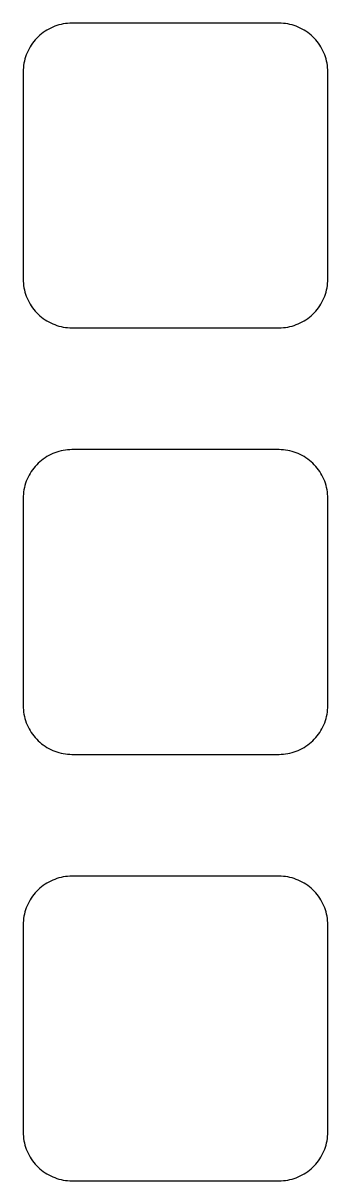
# Model space of a CAD drawing. Extents: x 0 to 320, y 0 to 1157.
# Drawn here: x 212.73 to 222.74, y 725.27 to 763.27 of the extents above; entities that cross this region are included whole.
import ezdxf

# ---------------------------------------------------------------- set-up
doc = ezdxf.new("R2010")
doc.units = 0
doc.layers.add('-15N-THT. THIẾT BỊ ĐÓNG MỞ', color=40, linetype='CONTINUOUS')

# ---------------------------------------------------------------- blocks, each defined once
blk = doc.blocks.new('06 - N - SC VSD ATV630C11~C16N4')
at = {"layer": '-15N-THT. THIẾT BỊ ĐÓNG MỞ'}
for p, q in [((53.82, 184.692), (53.752, 184.668)), ((53.889, 184.713), (53.82, 184.692)), ((53.959, 184.731), (53.889, 184.713)), ((54.029, 184.745), (53.959, 184.731)), ((54.1, 184.757), (54.029, 184.745)), ((54.171, 184.765), (54.1, 184.757)), ((54.243, 184.77), (54.171, 184.765)), ((54.315, 184.772), (54.243, 184.77)), ((61.115, 184.772), (54.315, 184.772)), ((54.315, 184.772), (54.315, 184.772)), ((61.115, 184.772), (61.115, 184.772)), ((61.187, 184.77), (61.115, 184.772)), ((61.258, 184.765), (61.187, 184.77)), ((61.33, 184.757), (61.258, 184.765)), ((61.401, 184.745), (61.33, 184.757)), ((61.471, 184.731), (61.401, 184.745)), ((61.541, 184.713), (61.471, 184.731)), ((61.61, 184.692), (61.541, 184.713)), ((61.678, 184.668), (61.61, 184.692)), ((53.21, 184.327), (53.159, 184.277)), ((53.263, 184.376), (53.21, 184.327)), ((53.318, 184.421), (53.263, 184.376)), ((53.375, 184.465), (53.318, 184.421)), ((53.433, 184.506), (53.375, 184.465)), ((53.494, 184.544), (53.433, 184.506)), ((53.556, 184.579), (53.494, 184.544)), ((53.62, 184.612), (53.556, 184.579)), ((53.686, 184.641), (53.62, 184.612)), ((53.752, 184.668), (53.686, 184.641)), ((61.744, 184.641), (61.678, 184.668)), ((61.81, 184.612), (61.744, 184.641)), ((61.874, 184.579), (61.81, 184.612)), ((61.936, 184.544), (61.874, 184.579)), ((61.997, 184.505), (61.936, 184.544)), ((62.056, 184.465), (61.997, 184.505)), ((62.112, 184.421), (62.056, 184.465)), ((62.167, 184.375), (62.112, 184.421)), ((62.22, 184.327), (62.167, 184.375)), ((62.271, 184.277), (62.22, 184.327)), ((52.908, 183.93), (52.875, 183.866)), ((52.943, 183.993), (52.908, 183.93)), ((52.981, 184.053), (52.943, 183.993)), ((53.022, 184.112), (52.981, 184.053)), ((53.065, 184.169), (53.022, 184.112)), ((53.111, 184.224), (53.065, 184.169)), ((53.159, 184.277), (53.111, 184.224)), ((62.319, 184.224), (62.271, 184.277)), ((62.365, 184.169), (62.319, 184.224)), ((62.408, 184.112), (62.365, 184.169)), ((62.449, 184.053), (62.408, 184.112)), ((62.487, 183.993), (62.449, 184.053)), ((62.522, 183.93), (62.487, 183.993)), ((62.555, 183.866), (62.522, 183.93)), ((52.774, 183.598), (52.756, 183.528)), ((52.795, 183.667), (52.774, 183.598)), ((52.818, 183.734), (52.795, 183.667)), ((52.845, 183.801), (52.818, 183.734)), ((52.875, 183.866), (52.845, 183.801)), ((62.585, 183.801), (62.555, 183.866)), ((62.612, 183.734), (62.585, 183.801)), ((62.636, 183.667), (62.612, 183.734)), ((62.656, 183.598), (62.636, 183.667)), ((62.674, 183.528), (62.656, 183.598)), ((52.717, 183.243), (52.715, 183.172)), ((52.715, 183.172), (52.715, 183.172)), ((52.715, 183.172), (52.715, 176.372)), ((52.722, 183.315), (52.717, 183.243)), ((52.73, 183.387), (52.722, 183.315)), ((52.741, 183.458), (52.73, 183.387)), ((52.756, 183.528), (52.741, 183.458)), ((62.689, 183.458), (62.674, 183.528)), ((62.7, 183.387), (62.689, 183.458)), ((62.708, 183.315), (62.7, 183.387)), ((62.713, 183.243), (62.708, 183.315)), ((62.715, 183.172), (62.713, 183.243)), ((62.715, 183.172), (62.715, 183.172)), ((62.715, 176.372), (62.715, 183.172)), ((52.715, 176.372), (52.717, 176.3)), ((52.715, 176.372), (52.715, 176.372)), ((62.713, 176.3), (62.715, 176.372)), ((62.715, 176.372), (62.715, 176.372)), ((52.717, 176.3), (52.722, 176.228)), ((52.722, 176.228), (52.73, 176.157)), ((52.73, 176.157), (52.741, 176.086)), ((52.741, 176.086), (52.756, 176.016)), ((52.756, 176.016), (52.774, 175.946)), ((52.774, 175.946), (52.795, 175.877)), ((62.635, 175.877), (62.656, 175.945)), ((62.656, 175.945), (62.674, 176.015)), ((62.674, 176.015), (62.689, 176.086)), ((62.689, 176.086), (62.7, 176.157)), ((62.7, 176.157), (62.708, 176.228)), ((62.708, 176.228), (62.713, 176.3)), ((52.795, 175.877), (52.819, 175.81)), ((52.819, 175.81), (52.846, 175.743)), ((52.846, 175.743), (52.875, 175.678)), ((52.875, 175.678), (52.908, 175.613)), ((52.908, 175.613), (52.943, 175.551)), ((62.487, 175.551), (62.522, 175.613)), ((62.522, 175.613), (62.555, 175.677)), ((62.555, 175.677), (62.585, 175.742)), ((62.585, 175.742), (62.611, 175.809)), ((62.611, 175.809), (62.635, 175.877)), ((52.943, 175.551), (52.981, 175.49)), ((52.981, 175.49), (53.022, 175.431)), ((53.022, 175.431), (53.065, 175.374)), ((53.065, 175.374), (53.111, 175.319)), ((53.111, 175.319), (53.159, 175.266)), ((53.159, 175.266), (53.209, 175.215)), ((53.209, 175.215), (53.262, 175.167)), ((62.167, 175.168), (62.22, 175.216)), ((62.22, 175.216), (62.271, 175.266)), ((62.271, 175.266), (62.319, 175.319)), ((62.319, 175.319), (62.365, 175.374)), ((62.365, 175.374), (62.408, 175.431)), ((62.408, 175.431), (62.449, 175.49)), ((62.449, 175.49), (62.487, 175.551)), ((53.262, 175.167), (53.317, 175.121)), ((53.317, 175.121), (53.374, 175.078)), ((53.374, 175.078), (53.433, 175.038)), ((53.433, 175.038), (53.494, 175)), ((53.494, 175), (53.557, 174.965)), ((53.557, 174.965), (53.621, 174.932)), ((53.621, 174.932), (53.686, 174.902)), ((53.686, 174.902), (53.753, 174.876)), ((53.753, 174.876), (53.82, 174.852)), ((53.82, 174.852), (53.889, 174.831)), ((53.889, 174.831), (53.959, 174.813)), ((53.959, 174.813), (54.029, 174.798)), ((61.401, 174.798), (61.471, 174.812)), ((61.471, 174.812), (61.541, 174.83)), ((61.541, 174.83), (61.61, 174.851)), ((61.61, 174.851), (61.678, 174.875)), ((61.678, 174.875), (61.744, 174.902)), ((61.744, 174.902), (61.81, 174.932)), ((61.81, 174.932), (61.874, 174.964)), ((61.874, 174.964), (61.936, 175)), ((61.936, 175), (61.997, 175.038)), ((61.997, 175.038), (62.055, 175.078)), ((62.055, 175.078), (62.112, 175.122)), ((62.112, 175.122), (62.167, 175.168)), ((54.029, 174.798), (54.1, 174.787)), ((54.1, 174.787), (54.172, 174.778)), ((54.172, 174.778), (54.243, 174.773)), ((54.243, 174.773), (54.315, 174.771)), ((54.315, 174.771), (61.115, 174.771)), ((54.315, 174.771), (54.315, 174.771)), ((61.115, 174.771), (61.187, 174.773)), ((61.115, 174.771), (61.115, 174.771)), ((61.187, 174.773), (61.258, 174.778)), ((61.258, 174.778), (61.33, 174.786)), ((61.33, 174.786), (61.401, 174.798)), ((53.686, 170.641), (53.62, 170.612)), ((53.752, 170.668), (53.686, 170.641)), ((53.82, 170.692), (53.752, 170.668)), ((53.889, 170.713), (53.82, 170.692)), ((53.959, 170.731), (53.889, 170.713)), ((54.029, 170.745), (53.959, 170.731)), ((54.1, 170.757), (54.029, 170.745)), ((54.171, 170.765), (54.1, 170.757)), ((54.243, 170.77), (54.171, 170.765)), ((54.315, 170.772), (54.243, 170.77)), ((61.115, 170.772), (54.315, 170.772)), ((54.315, 170.772), (54.315, 170.772)), ((61.115, 170.772), (61.115, 170.772)), ((61.187, 170.77), (61.115, 170.772)), ((61.258, 170.765), (61.187, 170.77)), ((61.33, 170.757), (61.258, 170.765)), ((61.401, 170.745), (61.33, 170.757)), ((61.471, 170.731), (61.401, 170.745)), ((61.541, 170.713), (61.471, 170.731)), ((61.61, 170.692), (61.541, 170.713)), ((61.678, 170.668), (61.61, 170.692)), ((61.744, 170.641), (61.678, 170.668)), ((61.81, 170.612), (61.744, 170.641)), ((53.159, 170.277), (53.111, 170.224)), ((53.21, 170.327), (53.159, 170.277)), ((53.263, 170.376), (53.21, 170.327)), ((53.318, 170.421), (53.263, 170.376)), ((53.375, 170.465), (53.318, 170.421)), ((53.433, 170.506), (53.375, 170.465)), ((53.494, 170.544), (53.433, 170.506)), ((53.556, 170.579), (53.494, 170.544)), ((53.62, 170.612), (53.556, 170.579)), ((61.874, 170.579), (61.81, 170.612)), ((61.936, 170.544), (61.874, 170.579)), ((61.997, 170.505), (61.936, 170.544)), ((62.056, 170.465), (61.997, 170.505)), ((62.112, 170.421), (62.056, 170.465)), ((62.167, 170.375), (62.112, 170.421)), ((62.22, 170.327), (62.167, 170.375)), ((62.271, 170.277), (62.22, 170.327)), ((62.319, 170.224), (62.271, 170.277)), ((52.875, 169.866), (52.845, 169.801)), ((52.908, 169.93), (52.875, 169.866)), ((52.943, 169.993), (52.908, 169.93)), ((52.981, 170.053), (52.943, 169.993)), ((53.022, 170.112), (52.981, 170.053)), ((53.065, 170.169), (53.022, 170.112)), ((53.111, 170.224), (53.065, 170.169)), ((62.365, 170.169), (62.319, 170.224)), ((62.408, 170.112), (62.365, 170.169)), ((62.449, 170.053), (62.408, 170.112)), ((62.487, 169.993), (62.449, 170.053)), ((62.522, 169.93), (62.487, 169.993)), ((62.555, 169.866), (62.522, 169.93)), ((62.585, 169.801), (62.555, 169.866)), ((52.756, 169.528), (52.741, 169.458)), ((52.774, 169.598), (52.756, 169.528)), ((52.795, 169.667), (52.774, 169.598)), ((52.818, 169.734), (52.795, 169.667)), ((52.845, 169.801), (52.818, 169.734)), ((62.612, 169.734), (62.585, 169.801)), ((62.636, 169.667), (62.612, 169.734)), ((62.656, 169.598), (62.636, 169.667)), ((62.674, 169.528), (62.656, 169.598)), ((62.689, 169.458), (62.674, 169.528)), ((52.717, 169.243), (52.715, 169.172)), ((52.715, 169.172), (52.715, 169.172)), ((52.715, 169.172), (52.715, 162.372)), ((52.722, 169.315), (52.717, 169.243)), ((52.73, 169.387), (52.722, 169.315)), ((52.741, 169.458), (52.73, 169.387)), ((62.7, 169.387), (62.689, 169.458)), ((62.708, 169.315), (62.7, 169.387)), ((62.713, 169.243), (62.708, 169.315)), ((62.715, 169.172), (62.713, 169.243)), ((62.715, 169.172), (62.715, 169.172)), ((62.715, 162.372), (62.715, 169.172)), ((52.715, 162.372), (52.717, 162.3)), ((52.715, 162.372), (52.715, 162.372)), ((52.717, 162.3), (52.722, 162.228)), ((62.708, 162.228), (62.713, 162.3)), ((62.713, 162.3), (62.715, 162.372)), ((62.715, 162.372), (62.715, 162.372)), ((52.722, 162.228), (52.73, 162.157)), ((52.73, 162.157), (52.741, 162.086)), ((52.741, 162.086), (52.756, 162.016)), ((52.756, 162.016), (52.774, 161.946)), ((52.774, 161.946), (52.795, 161.877)), ((62.635, 161.877), (62.656, 161.945)), ((62.656, 161.945), (62.674, 162.015)), ((62.674, 162.015), (62.689, 162.086)), ((62.689, 162.086), (62.7, 162.157)), ((62.7, 162.157), (62.708, 162.228)), ((52.795, 161.877), (52.819, 161.81)), ((52.819, 161.81), (52.846, 161.743)), ((52.846, 161.743), (52.875, 161.678)), ((52.875, 161.678), (52.908, 161.613)), ((52.908, 161.613), (52.943, 161.551)), ((52.943, 161.551), (52.981, 161.49)), ((62.449, 161.49), (62.487, 161.551)), ((62.487, 161.551), (62.522, 161.613)), ((62.522, 161.613), (62.555, 161.677)), ((62.555, 161.677), (62.585, 161.742)), ((62.585, 161.742), (62.611, 161.809)), ((62.611, 161.809), (62.635, 161.877)), ((52.981, 161.49), (53.022, 161.431)), ((53.022, 161.431), (53.065, 161.374)), ((53.065, 161.374), (53.111, 161.319)), ((53.111, 161.319), (53.159, 161.266)), ((53.159, 161.266), (53.209, 161.215)), ((53.209, 161.215), (53.262, 161.167)), ((53.262, 161.167), (53.317, 161.121)), ((53.317, 161.121), (53.374, 161.078)), ((62.055, 161.078), (62.112, 161.122)), ((62.112, 161.122), (62.167, 161.168)), ((62.167, 161.168), (62.22, 161.216)), ((62.22, 161.216), (62.271, 161.266)), ((62.271, 161.266), (62.319, 161.319)), ((62.319, 161.319), (62.365, 161.374)), ((62.365, 161.374), (62.408, 161.431)), ((62.408, 161.431), (62.449, 161.49)), ((53.374, 161.078), (53.433, 161.038)), ((53.433, 161.038), (53.494, 161)), ((53.494, 161), (53.557, 160.965)), ((53.557, 160.965), (53.621, 160.932)), ((53.621, 160.932), (53.686, 160.902)), ((53.686, 160.902), (53.753, 160.876)), ((53.753, 160.876), (53.82, 160.852)), ((53.82, 160.852), (53.889, 160.831)), ((53.889, 160.831), (53.959, 160.813)), ((53.959, 160.813), (54.029, 160.798)), ((54.029, 160.798), (54.1, 160.787)), ((54.1, 160.787), (54.172, 160.778)), ((54.172, 160.778), (54.243, 160.773)), ((54.243, 160.773), (54.315, 160.771)), ((54.315, 160.771), (61.115, 160.771)), ((54.315, 160.771), (54.315, 160.771)), ((61.115, 160.771), (61.187, 160.773)), ((61.115, 160.771), (61.115, 160.771)), ((61.187, 160.773), (61.258, 160.778)), ((61.258, 160.778), (61.33, 160.786)), ((61.33, 160.786), (61.401, 160.798)), ((61.401, 160.798), (61.471, 160.812)), ((61.471, 160.812), (61.541, 160.83)), ((61.541, 160.83), (61.61, 160.851)), ((61.61, 160.851), (61.678, 160.875)), ((61.678, 160.875), (61.744, 160.902)), ((61.744, 160.902), (61.81, 160.932)), ((61.81, 160.932), (61.874, 160.964)), ((61.874, 160.964), (61.936, 161)), ((61.936, 161), (61.997, 161.038)), ((61.997, 161.038), (62.055, 161.078)), ((53.556, 156.579), (53.494, 156.544)), ((53.62, 156.612), (53.556, 156.579)), ((53.686, 156.641), (53.62, 156.612)), ((53.752, 156.668), (53.686, 156.641)), ((53.82, 156.692), (53.752, 156.668)), ((53.889, 156.713), (53.82, 156.692)), ((53.959, 156.731), (53.889, 156.713)), ((54.029, 156.745), (53.959, 156.731)), ((54.1, 156.757), (54.029, 156.745)), ((54.171, 156.765), (54.1, 156.757)), ((54.243, 156.77), (54.171, 156.765)), ((54.315, 156.772), (54.243, 156.77)), ((61.115, 156.772), (54.315, 156.772)), ((54.315, 156.772), (54.315, 156.772)), ((61.115, 156.772), (61.115, 156.772)), ((61.187, 156.77), (61.115, 156.772)), ((61.258, 156.765), (61.187, 156.77)), ((61.33, 156.757), (61.258, 156.765)), ((61.401, 156.745), (61.33, 156.757)), ((61.471, 156.731), (61.401, 156.745)), ((61.541, 156.713), (61.471, 156.731)), ((61.61, 156.692), (61.541, 156.713)), ((61.678, 156.668), (61.61, 156.692)), ((61.744, 156.641), (61.678, 156.668)), ((61.81, 156.612), (61.744, 156.641)), ((61.874, 156.579), (61.81, 156.612)), ((61.936, 156.544), (61.874, 156.579)), ((53.111, 156.224), (53.065, 156.169)), ((53.159, 156.277), (53.111, 156.224)), ((53.21, 156.327), (53.159, 156.277)), ((53.263, 156.376), (53.21, 156.327)), ((53.318, 156.421), (53.263, 156.376)), ((53.375, 156.465), (53.318, 156.421)), ((53.433, 156.506), (53.375, 156.465)), ((53.494, 156.544), (53.433, 156.506)), ((61.997, 156.505), (61.936, 156.544)), ((62.056, 156.465), (61.997, 156.505)), ((62.112, 156.421), (62.056, 156.465)), ((62.167, 156.375), (62.112, 156.421)), ((62.22, 156.327), (62.167, 156.375)), ((62.271, 156.277), (62.22, 156.327)), ((62.319, 156.224), (62.271, 156.277)), ((62.365, 156.169), (62.319, 156.224)), ((52.875, 155.866), (52.845, 155.801)), ((52.908, 155.93), (52.875, 155.866)), ((52.943, 155.993), (52.908, 155.93)), ((52.981, 156.053), (52.943, 155.993)), ((53.022, 156.112), (52.981, 156.053)), ((53.065, 156.169), (53.022, 156.112)), ((62.408, 156.112), (62.365, 156.169)), ((62.449, 156.053), (62.408, 156.112)), ((62.487, 155.993), (62.449, 156.053)), ((62.522, 155.93), (62.487, 155.993)), ((62.555, 155.866), (62.522, 155.93)), ((62.585, 155.801), (62.555, 155.866)), ((52.741, 155.458), (52.73, 155.387)), ((52.756, 155.528), (52.741, 155.458)), ((52.774, 155.598), (52.756, 155.528)), ((52.795, 155.667), (52.774, 155.598)), ((52.818, 155.734), (52.795, 155.667)), ((52.845, 155.801), (52.818, 155.734)), ((62.612, 155.734), (62.585, 155.801)), ((62.636, 155.667), (62.612, 155.734)), ((62.656, 155.598), (62.636, 155.667)), ((62.674, 155.528), (62.656, 155.598)), ((62.689, 155.458), (62.674, 155.528)), ((62.7, 155.387), (62.689, 155.458)), ((52.717, 155.243), (52.715, 155.172)), ((52.715, 155.172), (52.715, 155.172)), ((52.715, 155.172), (52.715, 148.372)), ((52.722, 155.315), (52.717, 155.243)), ((52.73, 155.387), (52.722, 155.315)), ((62.708, 155.315), (62.7, 155.387)), ((62.713, 155.243), (62.708, 155.315)), ((62.715, 155.172), (62.713, 155.243)), ((62.715, 155.172), (62.715, 155.172)), ((62.715, 148.372), (62.715, 155.172)), ((52.715, 148.372), (52.717, 148.3)), ((52.715, 148.372), (52.715, 148.372)), ((52.717, 148.3), (52.722, 148.228)), ((52.722, 148.228), (52.73, 148.157)), ((62.7, 148.157), (62.708, 148.228)), ((62.708, 148.228), (62.713, 148.3)), ((62.713, 148.3), (62.715, 148.372)), ((62.715, 148.372), (62.715, 148.372)), ((52.73, 148.157), (52.741, 148.086)), ((52.741, 148.086), (52.756, 148.016)), ((52.756, 148.016), (52.774, 147.946)), ((52.774, 147.946), (52.795, 147.877)), ((52.795, 147.877), (52.819, 147.81)), ((62.611, 147.809), (62.635, 147.877)), ((62.635, 147.877), (62.656, 147.945)), ((62.656, 147.945), (62.674, 148.015)), ((62.674, 148.015), (62.689, 148.086)), ((62.689, 148.086), (62.7, 148.157)), ((52.819, 147.81), (52.846, 147.743)), ((52.846, 147.743), (52.875, 147.678)), ((52.875, 147.678), (52.908, 147.613)), ((52.908, 147.613), (52.943, 147.551)), ((52.943, 147.551), (52.981, 147.49)), ((52.981, 147.49), (53.022, 147.431)), ((62.408, 147.431), (62.449, 147.49)), ((62.449, 147.49), (62.487, 147.551)), ((62.487, 147.551), (62.522, 147.613)), ((62.522, 147.613), (62.555, 147.677)), ((62.555, 147.677), (62.585, 147.742)), ((62.585, 147.742), (62.611, 147.809)), ((53.022, 147.431), (53.065, 147.374)), ((53.065, 147.374), (53.111, 147.319)), ((53.111, 147.319), (53.159, 147.266)), ((53.159, 147.266), (53.209, 147.215)), ((53.209, 147.215), (53.262, 147.167)), ((53.262, 147.167), (53.317, 147.121)), ((53.317, 147.121), (53.374, 147.078)), ((53.374, 147.078), (53.433, 147.038)), ((61.997, 147.038), (62.055, 147.078)), ((62.055, 147.078), (62.112, 147.122)), ((62.112, 147.122), (62.167, 147.168)), ((62.167, 147.168), (62.22, 147.216)), ((62.22, 147.216), (62.271, 147.266)), ((62.271, 147.266), (62.319, 147.319)), ((62.319, 147.319), (62.365, 147.374)), ((62.365, 147.374), (62.408, 147.431)), ((53.433, 147.038), (53.494, 147)), ((53.494, 147), (53.557, 146.965)), ((53.557, 146.965), (53.621, 146.932)), ((53.621, 146.932), (53.686, 146.902)), ((53.686, 146.902), (53.753, 146.876)), ((53.753, 146.876), (53.82, 146.852)), ((53.82, 146.852), (53.889, 146.831)), ((53.889, 146.831), (53.959, 146.813)), ((53.959, 146.813), (54.029, 146.798)), ((54.029, 146.798), (54.1, 146.787)), ((54.1, 146.787), (54.172, 146.778)), ((54.172, 146.778), (54.243, 146.773)), ((54.243, 146.773), (54.315, 146.771)), ((54.315, 146.771), (61.115, 146.771)), ((54.315, 146.771), (54.315, 146.771)), ((61.115, 146.771), (61.187, 146.773)), ((61.115, 146.771), (61.115, 146.771)), ((61.187, 146.773), (61.258, 146.778)), ((61.258, 146.778), (61.33, 146.786)), ((61.33, 146.786), (61.401, 146.798)), ((61.401, 146.798), (61.471, 146.812)), ((61.471, 146.812), (61.541, 146.83)), ((61.541, 146.83), (61.61, 146.851)), ((61.61, 146.851), (61.678, 146.875)), ((61.678, 146.875), (61.744, 146.902)), ((61.744, 146.902), (61.81, 146.932)), ((61.81, 146.932), (61.874, 146.964)), ((61.874, 146.964), (61.936, 147)), ((61.936, 147), (61.997, 147.038))]:
    blk.add_line(p, q, dxfattribs=at)

msp = doc.modelspace()

# ---------------------------------------------------------------- block references
msp.add_blockref('06 - N - SC VSD ATV630C11~C16N4', (160.02, 578.5))

doc.saveas('drawing.dxf')
